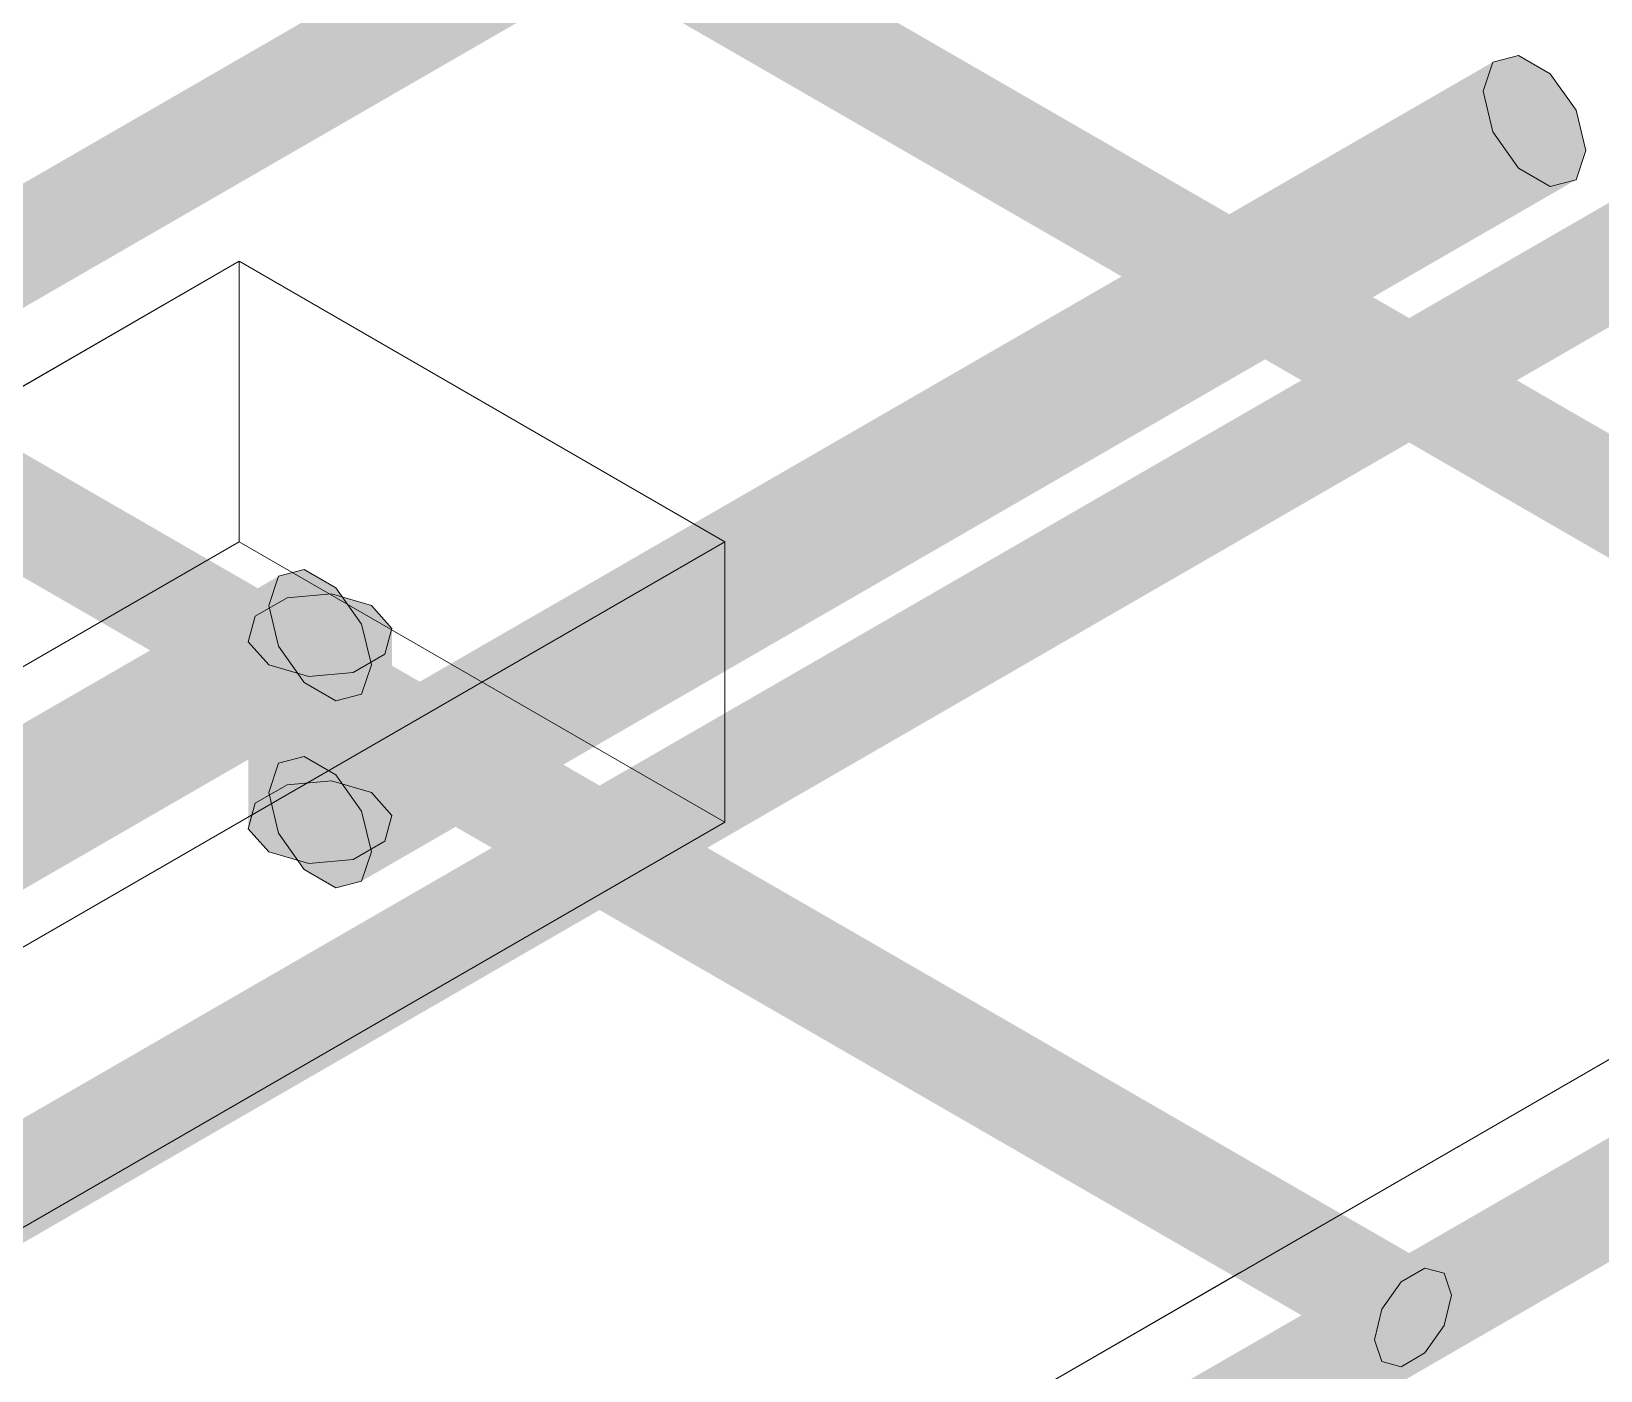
# Model space of a CAD drawing. Header units: metres. Extents: x 349122 to 349453, y 9281252 to 9281971.
# Drawn here: x 349268.7096 to 349269.0453, y 9281653.7777 to 9281654.0642 of the extents above; entities that cross this region are included whole.
import ezdxf

# ---------------------------------------------------------------- set-up
doc = ezdxf.new("R2010")
doc.units = ezdxf.units.M
doc.header["$LTSCALE"] = 0.25
doc.layers.add('ISO-3D', color=7, linetype='CONTINUOUS', lineweight=13)
doc.layers.add('ISO-3D-ARISTAS', color=250, linetype='CONTINUOUS', lineweight=13)

msp = doc.modelspace()

# ---------------------------------------------------------------- linework, layer by layer
at = {"layer": 'ISO-3D', "true_color": 0x553624}
for points in [[(349268.83168, 9281654.09938), (349268.83326, 9281654.10407), (349268.74908, 9281654.05169), (349268.75065, 9281654.05637)], [(349268.84818, 9281654.08985), (349268.8466, 9281654.08516), (349268.76557, 9281654.04216), (349268.764, 9281654.03747)], [(349268.74908, 9281654.05169), (349268.75065, 9281654.05637), (349268.66647, 9281654.00399), (349268.66805, 9281654.00868)], [(349269.08749, 9281654.04707), (349269.08907, 9281654.05176), (349269.00489, 9281653.99938), (349269.00646, 9281654.00407)], [(349268.76557, 9281654.04216), (349268.764, 9281654.03747), (349268.68297, 9281653.99447), (349268.68139, 9281653.98978)], [(349269.10399, 9281654.03755), (349269.10241, 9281654.03286), (349269.02138, 9281653.98985), (349269.01981, 9281653.98516)], [(349269.00489, 9281653.99938), (349269.00646, 9281654.00407), (349268.92228, 9281653.95169), (349268.92386, 9281653.95637)], [(349269.02138, 9281653.98985), (349269.01981, 9281653.98516), (349268.93878, 9281653.94216), (349268.9372, 9281653.93747)], [(349268.92228, 9281653.95169), (349268.92386, 9281653.95637), (349268.83968, 9281653.90399), (349268.84125, 9281653.90868)], [(349268.93878, 9281653.94216), (349268.9372, 9281653.93747), (349268.85617, 9281653.89447), (349268.8546, 9281653.88978)], [(349268.83968, 9281653.90399), (349268.84125, 9281653.90868), (349268.75707, 9281653.8563), (349268.75864, 9281653.86099)], [(349268.85617, 9281653.89447), (349268.8546, 9281653.88978), (349268.77357, 9281653.84678), (349268.77199, 9281653.84209)], [(349268.75707, 9281653.8563), (349268.75864, 9281653.86099), (349268.67446, 9281653.80861), (349268.67604, 9281653.8133)], [(349269.09549, 9281653.85169), (349269.09706, 9281653.85637), (349269.01288, 9281653.80399), (349269.01446, 9281653.80868)], [(349268.77357, 9281653.84678), (349268.77199, 9281653.84209), (349268.69096, 9281653.79908), (349268.68939, 9281653.79439)], [(349269.11198, 9281653.84216), (349269.11041, 9281653.83747), (349269.02938, 9281653.79447), (349269.0278, 9281653.78978)], [(349269.01288, 9281653.80399), (349269.01446, 9281653.80868), (349268.93027, 9281653.7563), (349268.93185, 9281653.76099)], [(349269.02938, 9281653.79447), (349269.0278, 9281653.78978), (349268.94677, 9281653.74678), (349268.9452, 9281653.74209)]]:
    msp.add_solid(points, dxfattribs=at)
at = {"layer": 'ISO-3D', "true_color": 0x67422b}
for points in [[(349268.83326, 9281654.10407), (349268.83738, 9281654.10515), (349268.75065, 9281654.05637), (349268.75478, 9281654.05745)], [(349268.8466, 9281654.08516), (349268.84248, 9281654.08408), (349268.764, 9281654.03747), (349268.75987, 9281654.03639)], [(349268.75065, 9281654.05637), (349268.75478, 9281654.05745), (349268.66805, 9281654.00868), (349268.67217, 9281654.00976)], [(349269.08907, 9281654.05176), (349269.09319, 9281654.05284), (349269.00646, 9281654.00407), (349269.01059, 9281654.00515)], [(349268.764, 9281654.03747), (349268.75987, 9281654.03639), (349268.68139, 9281653.98978), (349268.67727, 9281653.9887)], [(349269.10241, 9281654.03286), (349269.09829, 9281654.03178), (349269.01981, 9281653.98516), (349269.01568, 9281653.98408)], [(349269.00646, 9281654.00407), (349269.01059, 9281654.00515), (349268.92386, 9281653.95637), (349268.92798, 9281653.95745)], [(349269.01981, 9281653.98516), (349269.01568, 9281653.98408), (349268.9372, 9281653.93747), (349268.93308, 9281653.93639)], [(349268.92386, 9281653.95637), (349268.92798, 9281653.95745), (349268.84125, 9281653.90868), (349268.84537, 9281653.90976)], [(349268.9372, 9281653.93747), (349268.93308, 9281653.93639), (349268.8546, 9281653.88978), (349268.85047, 9281653.8887)], [(349268.84125, 9281653.90868), (349268.84537, 9281653.90976), (349268.75864, 9281653.86099), (349268.76277, 9281653.86207)], [(349268.8546, 9281653.88978), (349268.85047, 9281653.8887), (349268.77199, 9281653.84209), (349268.76787, 9281653.84101)], [(349268.75864, 9281653.86099), (349268.76277, 9281653.86207), (349268.67604, 9281653.8133), (349268.68016, 9281653.81438)], [(349269.09706, 9281653.85637), (349269.10119, 9281653.85745), (349269.01446, 9281653.80868), (349269.01858, 9281653.80976)], [(349268.77199, 9281653.84209), (349268.76787, 9281653.84101), (349268.68939, 9281653.79439), (349268.68526, 9281653.79332)], [(349269.11041, 9281653.83747), (349269.10628, 9281653.83639), (349269.0278, 9281653.78978), (349269.02368, 9281653.7887)], [(349269.01446, 9281653.80868), (349269.01858, 9281653.80976), (349268.93185, 9281653.76099), (349268.93597, 9281653.76207)], [(349269.0278, 9281653.78978), (349269.02368, 9281653.7887), (349268.9452, 9281653.74209), (349268.94107, 9281653.74101)]]:
    msp.add_solid(points, dxfattribs=at)
at = {"layer": 'ISO-3D', "true_color": 0x7c4f34}
for points in [[(349268.83738, 9281654.10515), (349268.84248, 9281654.1022), (349268.75478, 9281654.05745), (349268.75987, 9281654.05451)], [(349268.93308, 9281654.04266), (349268.92798, 9281654.03971), (349268.85047, 9281654.09035), (349268.84537, 9281654.08741)], [(349268.84248, 9281654.08408), (349268.83738, 9281654.08703), (349268.75987, 9281654.03639), (349268.75478, 9281654.03934)], [(349268.92798, 9281654.0216), (349268.93308, 9281654.02454), (349268.84537, 9281654.06929), (349268.85047, 9281654.07223)], [(349268.75478, 9281654.05745), (349268.75987, 9281654.05451), (349268.67217, 9281654.00976), (349268.67727, 9281654.00682)], [(349269.09319, 9281654.05284), (349269.09829, 9281654.04989), (349269.01059, 9281654.00515), (349269.01568, 9281654.0022)], [(349269.01568, 9281653.99497), (349269.01059, 9281653.99202), (349268.93308, 9281654.04266), (349268.92798, 9281654.03971)], [(349268.75987, 9281654.03639), (349268.75478, 9281654.03934), (349268.67727, 9281653.9887), (349268.67217, 9281653.99164)], [(349269.09829, 9281654.03178), (349269.09319, 9281654.03472), (349269.01568, 9281653.98408), (349269.01059, 9281653.98703)], [(349269.01059, 9281653.9739), (349269.01568, 9281653.97685), (349268.92798, 9281654.0216), (349268.93308, 9281654.02454)], [(349269.01059, 9281654.00515), (349269.01568, 9281654.0022), (349268.92798, 9281653.95745), (349268.93308, 9281653.95451)], [(349269.09829, 9281653.94727), (349269.09319, 9281653.94433), (349269.01568, 9281653.99497), (349269.01059, 9281653.99202)], [(349268.75987, 9281653.94266), (349268.75478, 9281653.93971), (349268.67727, 9281653.99035), (349268.67217, 9281653.98741)], [(349269.01568, 9281653.98408), (349269.01059, 9281653.98703), (349268.93308, 9281653.93639), (349268.92798, 9281653.93934)], [(349269.09319, 9281653.92621), (349269.09829, 9281653.92916), (349269.01059, 9281653.9739), (349269.01568, 9281653.97685)], [(349268.75478, 9281653.9216), (349268.75987, 9281653.92454), (349268.67217, 9281653.96929), (349268.67727, 9281653.97223)], [(349268.92798, 9281653.95745), (349268.93308, 9281653.95451), (349268.84537, 9281653.90976), (349268.85047, 9281653.90682)], [(349268.84248, 9281653.89497), (349268.83738, 9281653.89202), (349268.75987, 9281653.94266), (349268.75478, 9281653.93971)], [(349268.93308, 9281653.93639), (349268.92798, 9281653.93934), (349268.85047, 9281653.8887), (349268.84537, 9281653.89164)], [(349268.83738, 9281653.8739), (349268.84248, 9281653.87685), (349268.75478, 9281653.9216), (349268.75987, 9281653.92454)], [(349268.84537, 9281653.90976), (349268.85047, 9281653.90682), (349268.76277, 9281653.86207), (349268.76787, 9281653.85913)], [(349268.92508, 9281653.84727), (349268.91999, 9281653.84433), (349268.84248, 9281653.89497), (349268.83738, 9281653.89202)], [(349268.85047, 9281653.8887), (349268.84537, 9281653.89164), (349268.76787, 9281653.84101), (349268.76277, 9281653.84395)], [(349268.91999, 9281653.82621), (349268.92508, 9281653.82916), (349268.83738, 9281653.8739), (349268.84248, 9281653.87685)], [(349268.76277, 9281653.86207), (349268.76787, 9281653.85913), (349268.68016, 9281653.81438), (349268.68526, 9281653.81143)], [(349269.10119, 9281653.85745), (349269.10628, 9281653.85451), (349269.01858, 9281653.80976), (349269.02368, 9281653.80682)], [(349269.00769, 9281653.79958), (349269.00259, 9281653.79664), (349268.92508, 9281653.84727), (349268.91999, 9281653.84433)], [(349268.76787, 9281653.84101), (349268.76277, 9281653.84395), (349268.68526, 9281653.79332), (349268.68016, 9281653.79626)], [(349269.10628, 9281653.83639), (349269.10119, 9281653.83934), (349269.02368, 9281653.7887), (349269.01858, 9281653.79164)], [(349269.00259, 9281653.77852), (349269.00769, 9281653.78146), (349268.91999, 9281653.82621), (349268.92508, 9281653.82916)], [(349269.01858, 9281653.80976), (349269.02368, 9281653.80682), (349268.93597, 9281653.76207), (349268.94107, 9281653.75913)], [(349268.75188, 9281653.74727), (349268.74678, 9281653.74433), (349268.66927, 9281653.79497), (349268.66418, 9281653.79202)], [(349269.02368, 9281653.7887), (349269.01858, 9281653.79164), (349268.94107, 9281653.74101), (349268.93597, 9281653.74395)]]:
    msp.add_solid(points, dxfattribs=at)
at = {"layer": 'ISO-3D', "true_color": 0x70472f}
for points in [[(349268.83326, 9281654.09287), (349268.83168, 9281654.09938), (349268.75065, 9281654.04518), (349268.74908, 9281654.05169)], [(349268.8466, 9281654.09636), (349268.84818, 9281654.08985), (349268.764, 9281654.04867), (349268.76557, 9281654.04216)], [(349268.75065, 9281654.04518), (349268.74908, 9281654.05169), (349268.66805, 9281653.99749), (349268.66647, 9281654.00399)], [(349268.764, 9281654.04867), (349268.76557, 9281654.04216), (349268.68139, 9281654.00098), (349268.68297, 9281653.99447)], [(349269.08907, 9281654.04056), (349269.08749, 9281654.04707), (349269.00646, 9281653.99287), (349269.00489, 9281653.99938)], [(349269.10241, 9281654.04405), (349269.10399, 9281654.03755), (349269.01981, 9281653.99636), (349269.02138, 9281653.98985)], [(349269.00646, 9281653.99287), (349269.00489, 9281653.99938), (349268.92386, 9281653.94518), (349268.92228, 9281653.95169)], [(349269.01981, 9281653.99636), (349269.02138, 9281653.98985), (349268.9372, 9281653.94867), (349268.93878, 9281653.94216)], [(349268.92386, 9281653.94518), (349268.92228, 9281653.95169), (349268.84125, 9281653.89749), (349268.83968, 9281653.90399)], [(349268.9372, 9281653.94867), (349268.93878, 9281653.94216), (349268.8546, 9281653.90098), (349268.85617, 9281653.89447)], [(349268.84125, 9281653.89749), (349268.83968, 9281653.90399), (349268.75864, 9281653.84979), (349268.75707, 9281653.8563)], [(349268.8546, 9281653.90098), (349268.85617, 9281653.89447), (349268.77199, 9281653.85328), (349268.77357, 9281653.84678)], [(349268.75864, 9281653.84979), (349268.75707, 9281653.8563), (349268.67604, 9281653.8021), (349268.67446, 9281653.80861)], [(349268.77199, 9281653.85328), (349268.77357, 9281653.84678), (349268.68939, 9281653.80559), (349268.69096, 9281653.79908)], [(349269.09706, 9281653.84518), (349269.09549, 9281653.85169), (349269.01446, 9281653.79749), (349269.01288, 9281653.80399)], [(349269.11041, 9281653.84867), (349269.11198, 9281653.84216), (349269.0278, 9281653.80098), (349269.02938, 9281653.79447)], [(349269.01446, 9281653.79749), (349269.01288, 9281653.80399), (349268.93185, 9281653.74979), (349268.93027, 9281653.7563)], [(349269.0278, 9281653.80098), (349269.02938, 9281653.79447), (349268.9452, 9281653.75328), (349268.94677, 9281653.74678)]]:
    msp.add_solid(points, dxfattribs=at)
at = {"layer": 'ISO-3D', "true_color": 0x7f5135}
for points in [[(349268.84248, 9281654.1022), (349268.8466, 9281654.09636), (349268.75987, 9281654.05451), (349268.764, 9281654.04867)], [(349268.83738, 9281654.08703), (349268.83326, 9281654.09287), (349268.75478, 9281654.03934), (349268.75065, 9281654.04518)], [(349268.75987, 9281654.05451), (349268.764, 9281654.04867), (349268.67727, 9281654.00682), (349268.68139, 9281654.00098)], [(349269.09829, 9281654.04989), (349269.10241, 9281654.04405), (349269.01568, 9281654.0022), (349269.01981, 9281653.99636)], [(349268.75478, 9281654.03934), (349268.75065, 9281654.04518), (349268.67217, 9281653.99164), (349268.66805, 9281653.99749)], [(349269.09319, 9281654.03472), (349269.08907, 9281654.04056), (349269.01059, 9281653.98703), (349269.00646, 9281653.99287)], [(349269.01568, 9281654.0022), (349269.01981, 9281653.99636), (349268.93308, 9281653.95451), (349268.9372, 9281653.94867)], [(349269.01059, 9281653.98703), (349269.00646, 9281653.99287), (349268.92798, 9281653.93934), (349268.92386, 9281653.94518)], [(349268.93308, 9281653.95451), (349268.9372, 9281653.94867), (349268.85047, 9281653.90682), (349268.8546, 9281653.90098)], [(349268.92798, 9281653.93934), (349268.92386, 9281653.94518), (349268.84537, 9281653.89164), (349268.84125, 9281653.89749)], [(349268.85047, 9281653.90682), (349268.8546, 9281653.90098), (349268.76787, 9281653.85913), (349268.77199, 9281653.85328)], [(349268.84537, 9281653.89164), (349268.84125, 9281653.89749), (349268.76277, 9281653.84395), (349268.75864, 9281653.84979)], [(349268.76787, 9281653.85913), (349268.77199, 9281653.85328), (349268.68526, 9281653.81143), (349268.68939, 9281653.80559)], [(349269.10628, 9281653.85451), (349269.11041, 9281653.84867), (349269.02368, 9281653.80682), (349269.0278, 9281653.80098)], [(349268.76277, 9281653.84395), (349268.75864, 9281653.84979), (349268.68016, 9281653.79626), (349268.67604, 9281653.8021)], [(349269.10119, 9281653.83934), (349269.09706, 9281653.84518), (349269.01858, 9281653.79164), (349269.01446, 9281653.79749)], [(349269.02368, 9281653.80682), (349269.0278, 9281653.80098), (349268.94107, 9281653.75913), (349268.9452, 9281653.75328)], [(349269.01858, 9281653.79164), (349269.01446, 9281653.79749), (349268.93597, 9281653.74395), (349268.93185, 9281653.74979)]]:
    msp.add_solid(points, dxfattribs=at)
at = {"layer": 'ISO-3D', "true_color": 0x603d28}
for points in [[(349268.9372, 9281654.04158), (349268.93308, 9281654.04266), (349268.8546, 9281654.08927), (349268.85047, 9281654.09035)], [(349268.93878, 9281654.03689), (349268.9372, 9281654.04158), (349268.85617, 9281654.08458), (349268.8546, 9281654.08927)], [(349268.92228, 9281654.02736), (349268.92386, 9281654.02268), (349268.83968, 9281654.07506), (349268.84125, 9281654.07037)], [(349268.92386, 9281654.02268), (349268.92798, 9281654.0216), (349268.84125, 9281654.07037), (349268.84537, 9281654.06929)], [(349269.01981, 9281653.99389), (349269.01568, 9281653.99497), (349268.9372, 9281654.04158), (349268.93308, 9281654.04266)], [(349269.02138, 9281653.9892), (349269.01981, 9281653.99389), (349268.93878, 9281654.03689), (349268.9372, 9281654.04158)], [(349269.00489, 9281653.97967), (349269.00646, 9281653.97498), (349268.92228, 9281654.02736), (349268.92386, 9281654.02268)], [(349269.00646, 9281653.97498), (349269.01059, 9281653.9739), (349268.92386, 9281654.02268), (349268.92798, 9281654.0216)], [(349269.10241, 9281653.94619), (349269.09829, 9281653.94727), (349269.01981, 9281653.99389), (349269.01568, 9281653.99497)], [(349269.10399, 9281653.9415), (349269.10241, 9281653.94619), (349269.02138, 9281653.9892), (349269.01981, 9281653.99389)], [(349268.764, 9281653.94158), (349268.75987, 9281653.94266), (349268.68139, 9281653.98927), (349268.67727, 9281653.99035)], [(349268.76557, 9281653.93689), (349268.764, 9281653.94158), (349268.68297, 9281653.98458), (349268.68139, 9281653.98927)], [(349269.08749, 9281653.93198), (349269.08907, 9281653.92729), (349269.00489, 9281653.97967), (349269.00646, 9281653.97498)], [(349268.74908, 9281653.92736), (349268.75065, 9281653.92268), (349268.66647, 9281653.97506), (349268.66805, 9281653.97037)], [(349269.08907, 9281653.92729), (349269.09319, 9281653.92621), (349269.00646, 9281653.97498), (349269.01059, 9281653.9739)], [(349268.75065, 9281653.92268), (349268.75478, 9281653.9216), (349268.66805, 9281653.97037), (349268.67217, 9281653.96929)], [(349268.8466, 9281653.89389), (349268.84248, 9281653.89497), (349268.764, 9281653.94158), (349268.75987, 9281653.94266)], [(349268.84818, 9281653.8892), (349268.8466, 9281653.89389), (349268.76557, 9281653.93689), (349268.764, 9281653.94158)], [(349268.83168, 9281653.87967), (349268.83326, 9281653.87498), (349268.74908, 9281653.92736), (349268.75065, 9281653.92268)], [(349268.83326, 9281653.87498), (349268.83738, 9281653.8739), (349268.75065, 9281653.92268), (349268.75478, 9281653.9216)], [(349268.92921, 9281653.84619), (349268.92508, 9281653.84727), (349268.8466, 9281653.89389), (349268.84248, 9281653.89497)], [(349268.93078, 9281653.8415), (349268.92921, 9281653.84619), (349268.84818, 9281653.8892), (349268.8466, 9281653.89389)], [(349268.91429, 9281653.83198), (349268.91586, 9281653.82729), (349268.83168, 9281653.87967), (349268.83326, 9281653.87498)], [(349268.91586, 9281653.82729), (349268.91999, 9281653.82621), (349268.83326, 9281653.87498), (349268.83738, 9281653.8739)], [(349269.01181, 9281653.7985), (349269.00769, 9281653.79958), (349268.92921, 9281653.84619), (349268.92508, 9281653.84727)], [(349269.01339, 9281653.79381), (349269.01181, 9281653.7985), (349268.93078, 9281653.8415), (349268.92921, 9281653.84619)], [(349268.99689, 9281653.78429), (349268.99847, 9281653.7796), (349268.91429, 9281653.83198), (349268.91586, 9281653.82729)], [(349268.99847, 9281653.7796), (349269.00259, 9281653.77852), (349268.91586, 9281653.82729), (349268.91999, 9281653.82621)], [(349268.756, 9281653.74619), (349268.75188, 9281653.74727), (349268.6734, 9281653.79389), (349268.66927, 9281653.79497)], [(349268.75758, 9281653.7415), (349268.756, 9281653.74619), (349268.67497, 9281653.7892), (349268.6734, 9281653.79389)], [(349268.74108, 9281653.73198), (349268.74266, 9281653.72729), (349268.65848, 9281653.77967), (349268.66005, 9281653.77498)]]:
    msp.add_solid(points, dxfattribs=at)
at = {"layer": 'ISO-3D', "true_color": 0x865538}
for points in [[(349268.92798, 9281654.03971), (349268.92386, 9281654.03387), (349268.84537, 9281654.08741), (349268.84125, 9281654.08156)], [(349268.93308, 9281654.02454), (349268.9372, 9281654.03038), (349268.85047, 9281654.07223), (349268.8546, 9281654.07807)], [(349269.01059, 9281653.99202), (349269.00646, 9281653.98618), (349268.92798, 9281654.03971), (349268.92386, 9281654.03387)], [(349269.01568, 9281653.97685), (349269.01981, 9281653.98269), (349268.93308, 9281654.02454), (349268.9372, 9281654.03038)], [(349269.09319, 9281653.94433), (349269.08907, 9281653.93849), (349269.01059, 9281653.99202), (349269.00646, 9281653.98618)], [(349268.75478, 9281653.93971), (349268.75065, 9281653.93387), (349268.67217, 9281653.98741), (349268.66805, 9281653.98156)], [(349269.09829, 9281653.92916), (349269.10241, 9281653.935), (349269.01568, 9281653.97685), (349269.01981, 9281653.98269)], [(349268.75987, 9281653.92454), (349268.764, 9281653.93038), (349268.67727, 9281653.97223), (349268.68139, 9281653.97807)], [(349268.83738, 9281653.89202), (349268.83326, 9281653.88618), (349268.75478, 9281653.93971), (349268.75065, 9281653.93387)], [(349268.84248, 9281653.87685), (349268.8466, 9281653.88269), (349268.75987, 9281653.92454), (349268.764, 9281653.93038)], [(349268.91999, 9281653.84433), (349268.91586, 9281653.83849), (349268.83738, 9281653.89202), (349268.83326, 9281653.88618)], [(349268.92508, 9281653.82916), (349268.92921, 9281653.835), (349268.84248, 9281653.87685), (349268.8466, 9281653.88269)], [(349269.00259, 9281653.79664), (349268.99847, 9281653.7908), (349268.91999, 9281653.84433), (349268.91586, 9281653.83849)], [(349269.00769, 9281653.78146), (349269.01181, 9281653.7873), (349268.92508, 9281653.82916), (349268.92921, 9281653.835)], [(349268.74678, 9281653.74433), (349268.74266, 9281653.73849), (349268.66418, 9281653.79202), (349268.66005, 9281653.78618)], [(349268.75188, 9281653.72916), (349268.756, 9281653.735), (349268.66927, 9281653.77685), (349268.6734, 9281653.78269)]]:
    msp.add_solid(points, dxfattribs=at)
at = {"layer": 'ISO-3D', "true_color": 0x7b4f34}
for points in [[(349268.9372, 9281654.03038), (349268.93878, 9281654.03689), (349268.8546, 9281654.07807), (349268.85617, 9281654.08458)], [(349268.92386, 9281654.03387), (349268.92228, 9281654.02736), (349268.84125, 9281654.08156), (349268.83968, 9281654.07506)], [(349269.01981, 9281653.98269), (349269.02138, 9281653.9892), (349268.9372, 9281654.03038), (349268.93878, 9281654.03689)], [(349269.00646, 9281653.98618), (349269.00489, 9281653.97967), (349268.92386, 9281654.03387), (349268.92228, 9281654.02736)], [(349269.10241, 9281653.935), (349269.10399, 9281653.9415), (349269.01981, 9281653.98269), (349269.02138, 9281653.9892)], [(349269.08907, 9281653.93849), (349269.08749, 9281653.93198), (349269.00646, 9281653.98618), (349269.00489, 9281653.97967)], [(349268.75065, 9281653.93387), (349268.74908, 9281653.92736), (349268.66805, 9281653.98156), (349268.66647, 9281653.97506)], [(349268.764, 9281653.93038), (349268.76557, 9281653.93689), (349268.68139, 9281653.97807), (349268.68297, 9281653.98458)], [(349268.8466, 9281653.88269), (349268.84818, 9281653.8892), (349268.764, 9281653.93038), (349268.76557, 9281653.93689)], [(349268.83326, 9281653.88618), (349268.83168, 9281653.87967), (349268.75065, 9281653.93387), (349268.74908, 9281653.92736)], [(349268.92921, 9281653.835), (349268.93078, 9281653.8415), (349268.8466, 9281653.88269), (349268.84818, 9281653.8892)], [(349268.91586, 9281653.83849), (349268.91429, 9281653.83198), (349268.83326, 9281653.88618), (349268.83168, 9281653.87967)], [(349269.01181, 9281653.7873), (349269.01339, 9281653.79381), (349268.92921, 9281653.835), (349268.93078, 9281653.8415)], [(349268.99847, 9281653.7908), (349268.99689, 9281653.78429), (349268.91586, 9281653.83849), (349268.91429, 9281653.83198)], [(349268.756, 9281653.735), (349268.75758, 9281653.7415), (349268.6734, 9281653.78269), (349268.67497, 9281653.7892)], [(349268.74266, 9281653.73849), (349268.74108, 9281653.73198), (349268.66005, 9281653.78618), (349268.65848, 9281653.77967)]]:
    msp.add_solid(points, dxfattribs=at)
at = {"layer": 'ISO-3D', "true_color": 0x605d58}
for points in [[(349269.02222, 9281654.0576), (349269.02772, 9281654.05904), (349268.93562, 9281654.0076), (349268.94112, 9281654.00904)], [(349269.04002, 9281654.0324), (349269.03452, 9281654.03096), (349268.95342, 9281653.9824), (349268.94792, 9281653.98096)], [(349268.93562, 9281654.0076), (349268.94112, 9281654.00904), (349268.84902, 9281653.9576), (349268.85452, 9281653.95904)], [(349268.95342, 9281653.9824), (349268.94792, 9281653.98096), (349268.86681, 9281653.9324), (349268.86132, 9281653.93096)], [(349268.84902, 9281653.9576), (349268.85452, 9281653.95904), (349268.76242, 9281653.9076), (349268.76792, 9281653.90904)], [(349268.76242, 9281653.9476), (349268.76792, 9281653.94904), (349268.67581, 9281653.8976), (349268.68131, 9281653.89904)], [(349268.78231, 9281653.90135), (349268.78668, 9281653.8964), (349268.78231, 9281653.94135), (349268.78668, 9281653.9364)], [(349268.76032, 9281653.88865), (349268.75595, 9281653.8936), (349268.76032, 9281653.92865), (349268.75595, 9281653.9336)], [(349268.86681, 9281653.9324), (349268.86132, 9281653.93096), (349268.78021, 9281653.8824), (349268.77471, 9281653.88096)], [(349268.78021, 9281653.9224), (349268.77471, 9281653.92096), (349268.69361, 9281653.8724), (349268.68811, 9281653.87096)]]:
    msp.add_solid(points, dxfattribs=at)
at = {"layer": 'ISO-3D', "true_color": 0x736f6a}
for points in [[(349269.02772, 9281654.05904), (349269.03452, 9281654.05512), (349268.94112, 9281654.00904), (349268.94792, 9281654.00512)], [(349269.03452, 9281654.03096), (349269.02772, 9281654.03488), (349268.94792, 9281653.98096), (349268.94112, 9281653.98488)], [(349268.94112, 9281654.00904), (349268.94792, 9281654.00512), (349268.85452, 9281653.95904), (349268.86132, 9281653.95512)], [(349268.94792, 9281653.98096), (349268.94112, 9281653.98488), (349268.86132, 9281653.93096), (349268.85452, 9281653.93488)], [(349268.85452, 9281653.95904), (349268.86132, 9281653.95512), (349268.76792, 9281653.90904), (349268.77471, 9281653.90512)], [(349268.76792, 9281653.94904), (349268.77471, 9281653.94512), (349268.68131, 9281653.89904), (349268.68811, 9281653.89512)], [(349268.77131, 9281653.935), (349268.75746, 9281653.93908), (349268.76425, 9281653.943)], [(349268.77131, 9281653.935), (349268.76425, 9281653.943), (349268.77375, 9281653.94387)], [(349268.77131, 9281653.935), (349268.77375, 9281653.94387), (349268.78231, 9281653.94135)], [(349268.77131, 9281653.935), (349268.78231, 9281653.94135), (349268.78668, 9281653.9364)], [(349268.77131, 9281653.935), (349268.75595, 9281653.9336), (349268.75746, 9281653.93908)], [(349268.77131, 9281653.935), (349268.76032, 9281653.92865), (349268.75595, 9281653.9336)], [(349268.77131, 9281653.935), (349268.76888, 9281653.92613), (349268.76032, 9281653.92865)], [(349268.86132, 9281653.93096), (349268.85452, 9281653.93488), (349268.77471, 9281653.88096), (349268.76792, 9281653.88488)], [(349268.77131, 9281653.935), (349268.77838, 9281653.927), (349268.76888, 9281653.92613)], [(349268.77131, 9281653.935), (349268.78668, 9281653.9364), (349268.78517, 9281653.93092)], [(349268.77131, 9281653.935), (349268.78517, 9281653.93092), (349268.77838, 9281653.927)], [(349268.77471, 9281653.92096), (349268.76792, 9281653.92488), (349268.68811, 9281653.87096), (349268.68131, 9281653.87488)], [(349268.77131, 9281653.895), (349268.75746, 9281653.89908), (349268.76425, 9281653.903)], [(349268.77131, 9281653.895), (349268.76425, 9281653.903), (349268.77375, 9281653.90387)], [(349268.77131, 9281653.895), (349268.77375, 9281653.90387), (349268.78231, 9281653.90135)], [(349268.77131, 9281653.895), (349268.78231, 9281653.90135), (349268.78668, 9281653.8964)], [(349268.77131, 9281653.895), (349268.75595, 9281653.8936), (349268.75746, 9281653.89908)], [(349268.77131, 9281653.895), (349268.76032, 9281653.88865), (349268.75595, 9281653.8936)], [(349268.77131, 9281653.895), (349268.76888, 9281653.88613), (349268.76032, 9281653.88865)], [(349268.77131, 9281653.895), (349268.77838, 9281653.887), (349268.76888, 9281653.88613)], [(349268.77131, 9281653.895), (349268.78668, 9281653.8964), (349268.78517, 9281653.89092)], [(349268.77131, 9281653.895), (349268.78517, 9281653.89092), (349268.77838, 9281653.887)]]:
    msp.add_solid(points, dxfattribs=at)
at = {"layer": 'ISO-3D', "true_color": 0x67645f}
for points in [[(349269.03112, 9281654.045), (349269.02222, 9281654.0576), (349269.02772, 9281654.05904)], [(349269.03112, 9281654.045), (349269.02772, 9281654.05904), (349269.03452, 9281654.05512)], [(349269.03112, 9281654.045), (349269.02012, 9281654.05135), (349269.02222, 9281654.0576)], [(349269.03112, 9281654.045), (349269.03452, 9281654.05512), (349269.04002, 9281654.04733)], [(349269.03112, 9281654.045), (349269.02222, 9281654.04267), (349269.02012, 9281654.05135)], [(349269.03112, 9281654.045), (349269.04002, 9281654.04733), (349269.04212, 9281654.03865)], [(349269.03112, 9281654.045), (349269.02772, 9281654.03488), (349269.02222, 9281654.04267)], [(349269.03112, 9281654.045), (349269.03452, 9281654.03096), (349269.02772, 9281654.03488)], [(349269.03112, 9281654.045), (349269.04002, 9281654.0324), (349269.03452, 9281654.03096)], [(349269.03112, 9281654.045), (349269.04212, 9281654.03865), (349269.04002, 9281654.0324)], [(349268.77131, 9281653.935), (349268.76242, 9281653.9476), (349268.76792, 9281653.94904)], [(349268.77131, 9281653.935), (349268.76792, 9281653.94904), (349268.77471, 9281653.94512)], [(349268.77131, 9281653.935), (349268.76032, 9281653.94135), (349268.76242, 9281653.9476)], [(349268.77131, 9281653.935), (349268.77471, 9281653.94512), (349268.78021, 9281653.93733)], [(349268.77131, 9281653.935), (349268.76242, 9281653.93267), (349268.76032, 9281653.94135)], [(349268.77131, 9281653.935), (349268.76792, 9281653.92488), (349268.76242, 9281653.93267)], [(349268.77131, 9281653.935), (349268.77471, 9281653.92096), (349268.76792, 9281653.92488)], [(349268.77131, 9281653.935), (349268.78021, 9281653.93733), (349268.78231, 9281653.92865)], [(349268.77131, 9281653.935), (349268.78021, 9281653.9224), (349268.77471, 9281653.92096)], [(349268.77131, 9281653.935), (349268.78231, 9281653.92865), (349268.78021, 9281653.9224)], [(349268.77131, 9281653.895), (349268.76032, 9281653.90135), (349268.76242, 9281653.9076)], [(349268.77131, 9281653.895), (349268.76242, 9281653.9076), (349268.76792, 9281653.90904)], [(349268.77131, 9281653.895), (349268.76792, 9281653.90904), (349268.77471, 9281653.90512)], [(349268.77131, 9281653.895), (349268.77471, 9281653.90512), (349268.78021, 9281653.89733)], [(349268.77131, 9281653.895), (349268.76242, 9281653.89267), (349268.76032, 9281653.90135)], [(349268.77131, 9281653.895), (349268.76792, 9281653.88488), (349268.76242, 9281653.89267)], [(349268.77131, 9281653.895), (349268.77471, 9281653.88096), (349268.76792, 9281653.88488)], [(349268.77131, 9281653.895), (349268.78021, 9281653.89733), (349268.78231, 9281653.88865)], [(349268.77131, 9281653.895), (349268.78021, 9281653.8824), (349268.77471, 9281653.88096)], [(349268.77131, 9281653.895), (349268.78231, 9281653.88865), (349268.78021, 9281653.8824)]]:
    msp.add_solid(points, dxfattribs=at)
at = {"layer": 'ISO-3D', "true_color": 0x4f4d49}
for points in [[(349269.02012, 9281654.05135), (349269.02222, 9281654.0576), (349268.93352, 9281654.00135), (349268.93562, 9281654.0076)], [(349269.04212, 9281654.03865), (349269.04002, 9281654.0324), (349268.95552, 9281653.98865), (349268.95342, 9281653.9824)], [(349268.93352, 9281654.00135), (349268.93562, 9281654.0076), (349268.84692, 9281653.95135), (349268.84902, 9281653.9576)], [(349268.95552, 9281653.98865), (349268.95342, 9281653.9824), (349268.86892, 9281653.93865), (349268.86681, 9281653.9324)], [(349268.84692, 9281653.95135), (349268.84902, 9281653.9576), (349268.76032, 9281653.90135), (349268.76242, 9281653.9076)], [(349268.76032, 9281653.94135), (349268.76242, 9281653.9476), (349268.67371, 9281653.89135), (349268.67581, 9281653.8976)], [(349268.86892, 9281653.93865), (349268.86681, 9281653.9324), (349268.78231, 9281653.88865), (349268.78021, 9281653.8824)], [(349268.78231, 9281653.92865), (349268.78021, 9281653.9224), (349268.69571, 9281653.87865), (349268.69361, 9281653.8724)]]:
    msp.add_solid(points, dxfattribs=at)
at = {"layer": 'ISO-3D', "true_color": 0x76726d}
for points in [[(349269.03452, 9281654.05512), (349269.04002, 9281654.04733), (349268.94792, 9281654.00512), (349268.95342, 9281653.99733)], [(349269.02772, 9281654.03488), (349269.02222, 9281654.04267), (349268.94112, 9281653.98488), (349268.93562, 9281653.99267)], [(349268.94792, 9281654.00512), (349268.95342, 9281653.99733), (349268.86132, 9281653.95512), (349268.86681, 9281653.94733)], [(349268.94112, 9281653.98488), (349268.93562, 9281653.99267), (349268.85452, 9281653.93488), (349268.84902, 9281653.94267)], [(349268.86132, 9281653.95512), (349268.86681, 9281653.94733), (349268.77471, 9281653.90512), (349268.78021, 9281653.89733)], [(349268.77471, 9281653.94512), (349268.78021, 9281653.93733), (349268.68811, 9281653.89512), (349268.69361, 9281653.88733)], [(349268.85452, 9281653.93488), (349268.84902, 9281653.94267), (349268.76792, 9281653.88488), (349268.76242, 9281653.89267)], [(349268.76792, 9281653.92488), (349268.76242, 9281653.93267), (349268.68131, 9281653.87488), (349268.67581, 9281653.88267)]]:
    msp.add_solid(points, dxfattribs=at)
at = {"layer": 'ISO-3D', "true_color": 0x686560}
for points in [[(349269.02222, 9281654.04267), (349269.02012, 9281654.05135), (349268.93562, 9281653.99267), (349268.93352, 9281654.00135)], [(349269.04002, 9281654.04733), (349269.04212, 9281654.03865), (349268.95342, 9281653.99733), (349268.95552, 9281653.98865)], [(349268.93562, 9281653.99267), (349268.93352, 9281654.00135), (349268.84902, 9281653.94267), (349268.84692, 9281653.95135)], [(349268.95342, 9281653.99733), (349268.95552, 9281653.98865), (349268.86681, 9281653.94733), (349268.86892, 9281653.93865)], [(349268.84902, 9281653.94267), (349268.84692, 9281653.95135), (349268.76242, 9281653.89267), (349268.76032, 9281653.90135)], [(349268.86681, 9281653.94733), (349268.86892, 9281653.93865), (349268.78021, 9281653.89733), (349268.78231, 9281653.88865)], [(349268.76242, 9281653.93267), (349268.76032, 9281653.94135), (349268.67581, 9281653.88267), (349268.67371, 9281653.89135)], [(349268.78021, 9281653.93733), (349268.78231, 9281653.92865), (349268.69361, 9281653.88733), (349268.69571, 9281653.87865)]]:
    msp.add_solid(points, dxfattribs=at)
at = {"layer": 'ISO-3D', "true_color": 0x5d5a55}
for points in [[(349268.75746, 9281653.89908), (349268.76425, 9281653.903), (349268.75746, 9281653.93908), (349268.76425, 9281653.943)], [(349268.78517, 9281653.89092), (349268.77838, 9281653.887), (349268.78517, 9281653.93092), (349268.77838, 9281653.927)]]:
    msp.add_solid(points, dxfattribs=at)
at = {"layer": 'ISO-3D', "true_color": 0x6a6762}
for points in [[(349268.76425, 9281653.903), (349268.77375, 9281653.90387), (349268.76425, 9281653.943), (349268.77375, 9281653.94387)], [(349268.77838, 9281653.887), (349268.76888, 9281653.88613), (349268.77838, 9281653.927), (349268.76888, 9281653.92613)]]:
    msp.add_solid(points, dxfattribs=at)
at = {"layer": 'ISO-3D', "true_color": 0x6c6863}
for points in [[(349268.77375, 9281653.90387), (349268.78231, 9281653.90135), (349268.77375, 9281653.94387), (349268.78231, 9281653.94135)], [(349268.76888, 9281653.88613), (349268.76032, 9281653.88865), (349268.76888, 9281653.92613), (349268.76032, 9281653.92865)]]:
    msp.add_solid(points, dxfattribs=at)
at = {"layer": 'ISO-3D', "true_color": 0x4a4744}
for points in [[(349268.75595, 9281653.8936), (349268.75746, 9281653.89908), (349268.75595, 9281653.9336), (349268.75746, 9281653.93908)], [(349268.78668, 9281653.8964), (349268.78517, 9281653.89092), (349268.78668, 9281653.9364), (349268.78517, 9281653.93092)]]:
    msp.add_solid(points, dxfattribs=at)
at = {"layer": 'ISO-3D', "true_color": 0x643f2a}
for points in [[(349269.00514, 9281653.78905), (349269.00769, 9281653.79958), (349269.00259, 9281653.79664)], [(349269.00514, 9281653.78905), (349269.01181, 9281653.7985), (349269.00769, 9281653.79958)], [(349269.00514, 9281653.78905), (349269.01339, 9281653.79381), (349269.01181, 9281653.7985)], [(349269.00514, 9281653.78905), (349269.00259, 9281653.79664), (349268.99847, 9281653.7908)], [(349269.00514, 9281653.78905), (349269.01181, 9281653.7873), (349269.01339, 9281653.79381)], [(349269.00514, 9281653.78905), (349268.99847, 9281653.7908), (349268.99689, 9281653.78429)], [(349269.00514, 9281653.78905), (349268.99689, 9281653.78429), (349268.99847, 9281653.7796)], [(349269.00514, 9281653.78905), (349268.99847, 9281653.7796), (349269.00259, 9281653.77852)], [(349269.00514, 9281653.78905), (349269.00259, 9281653.77852), (349269.00769, 9281653.78146)], [(349269.00514, 9281653.78905), (349269.00769, 9281653.78146), (349269.01181, 9281653.7873)]]:
    msp.add_solid(points, dxfattribs=at)
at = {"layer": 'ISO-3D-ARISTAS', "color": 250}
for p, q in [((349269.02222, 9281654.0576), (349269.02772, 9281654.05904)), ((349269.02222, 9281654.0576), (349269.02772, 9281654.05904)), ((349269.02772, 9281654.05904), (349269.03452, 9281654.05512)), ((349269.02772, 9281654.05904), (349269.03452, 9281654.05512)), ((349269.02012, 9281654.05135), (349269.02222, 9281654.0576)), ((349269.02012, 9281654.05135), (349269.02222, 9281654.0576)), ((349269.03452, 9281654.05512), (349269.04002, 9281654.04733)), ((349269.03452, 9281654.05512), (349269.04002, 9281654.04733)), ((349269.02222, 9281654.04267), (349269.02012, 9281654.05135)), ((349269.02222, 9281654.04267), (349269.02012, 9281654.05135)), ((349269.04002, 9281654.04733), (349269.04212, 9281654.03865)), ((349269.04002, 9281654.04733), (349269.04212, 9281654.03865)), ((349269.02772, 9281654.03488), (349269.02222, 9281654.04267)), ((349269.02772, 9281654.03488), (349269.02222, 9281654.04267)), ((349269.04212, 9281654.03865), (349269.04002, 9281654.0324)), ((349269.04212, 9281654.03865), (349269.04002, 9281654.0324)), ((349269.03452, 9281654.03096), (349269.02772, 9281654.03488)), ((349269.03452, 9281654.03096), (349269.02772, 9281654.03488)), ((349269.04002, 9281654.0324), (349269.03452, 9281654.03096)), ((349269.04002, 9281654.0324), (349269.03452, 9281654.03096)), ((349268.75399, 9281654.015), (349268.58945, 9281653.92)), ((349268.58945, 9281653.92), (349268.75399, 9281654.015)), ((349268.85792, 9281653.955), (349268.75399, 9281654.015)), ((349268.75399, 9281653.955), (349268.75399, 9281654.015)), ((349268.75399, 9281654.015), (349268.85792, 9281653.955)), ((349268.75399, 9281654.015), (349268.75399, 9281653.955)), ((349268.75399, 9281653.955), (349268.58945, 9281653.86)), ((349268.58945, 9281653.86), (349268.75399, 9281653.955)), ((349268.69337, 9281653.86), (349268.85792, 9281653.955)), ((349268.69337, 9281653.86), (349268.85792, 9281653.955)), ((349268.85792, 9281653.895), (349268.75399, 9281653.955)), ((349268.75399, 9281653.955), (349268.85792, 9281653.895)), ((349268.85792, 9281653.955), (349268.85792, 9281653.895)), ((349268.85792, 9281653.955), (349268.85792, 9281653.895)), ((349268.76242, 9281653.9476), (349268.76792, 9281653.94904)), ((349268.76242, 9281653.9476), (349268.76792, 9281653.94904)), ((349268.76792, 9281653.94904), (349268.77471, 9281653.94512)), ((349268.76792, 9281653.94904), (349268.77471, 9281653.94512)), ((349268.76032, 9281653.94135), (349268.76242, 9281653.9476)), ((349268.76032, 9281653.94135), (349268.76242, 9281653.9476)), ((349268.77471, 9281653.94512), (349268.78021, 9281653.93733)), ((349268.77471, 9281653.94512), (349268.78021, 9281653.93733)), ((349268.76425, 9281653.943), (349268.75746, 9281653.93908)), ((349268.75746, 9281653.93908), (349268.76425, 9281653.943)), ((349268.76242, 9281653.93267), (349268.76032, 9281653.94135)), ((349268.76242, 9281653.93267), (349268.76032, 9281653.94135)), ((349268.77375, 9281653.94387), (349268.76425, 9281653.943)), ((349268.76425, 9281653.943), (349268.77375, 9281653.94387)), ((349268.78231, 9281653.94135), (349268.77375, 9281653.94387)), ((349268.77375, 9281653.94387), (349268.78231, 9281653.94135)), ((349268.78668, 9281653.9364), (349268.78231, 9281653.94135)), ((349268.78231, 9281653.94135), (349268.78668, 9281653.9364)), ((349268.75746, 9281653.93908), (349268.75595, 9281653.9336)), ((349268.75595, 9281653.9336), (349268.75746, 9281653.93908)), ((349268.78021, 9281653.93733), (349268.78231, 9281653.92865)), ((349268.78021, 9281653.93733), (349268.78231, 9281653.92865)), ((349268.78517, 9281653.93092), (349268.78668, 9281653.9364)), ((349268.78668, 9281653.9364), (349268.78517, 9281653.93092)), ((349268.75595, 9281653.9336), (349268.76032, 9281653.92865)), ((349268.76032, 9281653.92865), (349268.75595, 9281653.9336)), ((349268.76792, 9281653.92488), (349268.76242, 9281653.93267)), ((349268.76792, 9281653.92488), (349268.76242, 9281653.93267)), ((349268.76032, 9281653.92865), (349268.76888, 9281653.92613)), ((349268.76888, 9281653.92613), (349268.76032, 9281653.92865)), ((349268.77838, 9281653.927), (349268.78517, 9281653.93092)), ((349268.78517, 9281653.93092), (349268.77838, 9281653.927)), ((349268.78231, 9281653.92865), (349268.78021, 9281653.9224)), ((349268.78231, 9281653.92865), (349268.78021, 9281653.9224)), ((349268.77471, 9281653.92096), (349268.76792, 9281653.92488)), ((349268.77471, 9281653.92096), (349268.76792, 9281653.92488)), ((349268.76888, 9281653.92613), (349268.77838, 9281653.927)), ((349268.77838, 9281653.927), (349268.76888, 9281653.92613)), ((349268.78021, 9281653.9224), (349268.77471, 9281653.92096)), ((349268.78021, 9281653.9224), (349268.77471, 9281653.92096)), ((349268.76242, 9281653.9076), (349268.76032, 9281653.90135)), ((349268.76032, 9281653.90135), (349268.76242, 9281653.9076)), ((349268.76792, 9281653.90904), (349268.76242, 9281653.9076)), ((349268.76242, 9281653.9076), (349268.76792, 9281653.90904)), ((349268.77471, 9281653.90512), (349268.76792, 9281653.90904)), ((349268.76792, 9281653.90904), (349268.77471, 9281653.90512)), ((349268.78021, 9281653.89733), (349268.77471, 9281653.90512)), ((349268.77471, 9281653.90512), (349268.78021, 9281653.89733)), ((349268.75746, 9281653.89908), (349268.76425, 9281653.903)), ((349268.75746, 9281653.89908), (349268.76425, 9281653.903)), ((349268.76032, 9281653.90135), (349268.76242, 9281653.89267)), ((349268.76242, 9281653.89267), (349268.76032, 9281653.90135)), ((349268.76425, 9281653.903), (349268.77375, 9281653.90387)), ((349268.76425, 9281653.903), (349268.77375, 9281653.90387)), ((349268.77375, 9281653.90387), (349268.78231, 9281653.90135)), ((349268.77375, 9281653.90387), (349268.78231, 9281653.90135)), ((349268.78231, 9281653.90135), (349268.78668, 9281653.8964)), ((349268.78231, 9281653.90135), (349268.78668, 9281653.8964)), ((349268.75595, 9281653.8936), (349268.75746, 9281653.89908)), ((349268.75595, 9281653.8936), (349268.75746, 9281653.89908)), ((349268.85792, 9281653.895), (349268.69337, 9281653.8)), ((349268.85792, 9281653.895), (349268.69337, 9281653.8)), ((349268.78231, 9281653.88865), (349268.78021, 9281653.89733)), ((349268.78021, 9281653.89733), (349268.78231, 9281653.88865)), ((349268.78668, 9281653.8964), (349268.78517, 9281653.89092)), ((349268.78668, 9281653.8964), (349268.78517, 9281653.89092)), ((349268.96803, 9281653.79857), (349269.13628, 9281653.89571)), ((349268.76032, 9281653.88865), (349268.75595, 9281653.8936)), ((349268.76032, 9281653.88865), (349268.75595, 9281653.8936)), ((349268.76242, 9281653.89267), (349268.76792, 9281653.88488)), ((349268.76792, 9281653.88488), (349268.76242, 9281653.89267)), ((349268.78517, 9281653.89092), (349268.77838, 9281653.887)), ((349268.78517, 9281653.89092), (349268.77838, 9281653.887)), ((349268.76888, 9281653.88613), (349268.76032, 9281653.88865)), ((349268.76888, 9281653.88613), (349268.76032, 9281653.88865)), ((349268.78021, 9281653.8824), (349268.78231, 9281653.88865)), ((349268.78231, 9281653.88865), (349268.78021, 9281653.8824)), ((349268.76792, 9281653.88488), (349268.77471, 9281653.88096)), ((349268.77471, 9281653.88096), (349268.76792, 9281653.88488)), ((349268.77838, 9281653.887), (349268.76888, 9281653.88613)), ((349268.77838, 9281653.887), (349268.76888, 9281653.88613)), ((349268.77471, 9281653.88096), (349268.78021, 9281653.8824)), ((349268.78021, 9281653.8824), (349268.77471, 9281653.88096)), ((349269.04844, 9281653.845), (349268.8839, 9281653.75)), ((349268.79977, 9281653.70143), (349268.96803, 9281653.79857)), ((349269.00769, 9281653.79958), (349269.00259, 9281653.79664)), ((349269.00769, 9281653.79958), (349269.00259, 9281653.79664)), ((349269.01181, 9281653.7985), (349269.00769, 9281653.79958)), ((349269.01181, 9281653.7985), (349269.00769, 9281653.79958)), ((349269.01339, 9281653.79381), (349269.01181, 9281653.7985)), ((349269.01339, 9281653.79381), (349269.01181, 9281653.7985)), ((349269.00259, 9281653.79664), (349268.99847, 9281653.7908)), ((349269.00259, 9281653.79664), (349268.99847, 9281653.7908)), ((349269.01181, 9281653.7873), (349269.01339, 9281653.79381)), ((349269.01181, 9281653.7873), (349269.01339, 9281653.79381)), ((349268.99847, 9281653.7908), (349268.99689, 9281653.78429)), ((349268.99847, 9281653.7908), (349268.99689, 9281653.78429)), ((349269.00769, 9281653.78146), (349269.01181, 9281653.7873)), ((349269.00769, 9281653.78146), (349269.01181, 9281653.7873)), ((349268.99689, 9281653.78429), (349268.99847, 9281653.7796)), ((349268.99689, 9281653.78429), (349268.99847, 9281653.7796)), ((349269.00259, 9281653.77852), (349269.00769, 9281653.78146)), ((349269.00259, 9281653.77852), (349269.00769, 9281653.78146)), ((349268.99847, 9281653.7796), (349269.00259, 9281653.77852)), ((349268.99847, 9281653.7796), (349269.00259, 9281653.77852))]:
    msp.add_line(p, q, dxfattribs=at)

doc.saveas('drawing.dxf')
